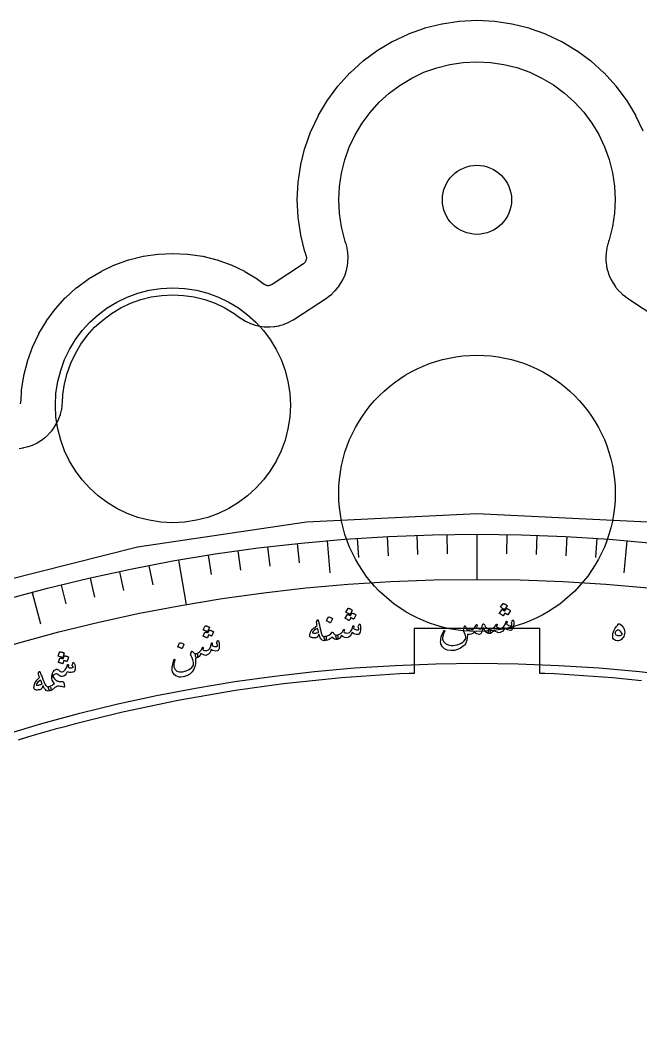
# Model space of a CAD drawing. Header units: millimetres. Extents: x -76 to 76, y -76 to 98.
# Drawn here: x -19.96 to 7.15, y 53.27 to 97.58 of the extents above; entities that cross this region are included whole.
import ezdxf

# ---------------------------------------------------------------- set-up
doc = ezdxf.new("R2010")
doc.units = ezdxf.units.MM
for name, color, linetype in [('CUT_INNER', 6, 'Continuous'), ('CUT_OUTER', 1, 'Continuous'), ('ENGRAVE', 7, 'Continuous'), ('ENGRAVE_FINE', 8, 'Continuous'), ('TEXT', 5, 'Continuous')]:
    doc.layers.add(name, color=color, linetype=linetype)

msp = doc.modelspace()

# ---------------------------------------------------------------- linework, layer by layer
at = {"layer": 'CUT_INNER'}
msp.add_lwpolyline([(7.193, 68.707), (6.7713, 68.7498), (6.3493, 68.7901), (5.9271, 68.8278), (5.5047, 68.8628), (5.082, 68.8953), (4.6592, 68.9252), (4.2362, 68.9525), (3.813, 68.9772), (3.3897, 68.9993), (2.9663, 69.0188), (2.7425, 69.0277), (2.7425, 70.9945), (-2.7425, 70.9945), (-2.7425, 69.0277), (-2.9663, 69.0188), (-3.3897, 68.9993), (-3.813, 68.9772), (-4.2362, 68.9525), (-4.6592, 68.9252), (-5.082, 68.8953), (-5.5047, 68.8628), (-5.9271, 68.8278), (-6.3493, 68.7901), (-6.7713, 68.7498), (-7.193, 68.707), (-7.6144, 68.6616), (-8.0356, 68.6136), (-8.4564, 68.563), (-8.877, 68.5098), (-9.2972, 68.454), (-9.717, 68.3957), (-10.1365, 68.3348), (-10.5556, 68.2713), (-10.9743, 68.2053), (-11.3926, 68.1366), (-11.8105, 68.0654), (-12.2279, 67.9917), (-12.6449, 67.9154), (-13.0613, 67.8365), (-13.4773, 67.7551), (-13.8928, 67.6711), (-14.3078, 67.5846), (-14.7222, 67.4955), (-15.1361, 67.4039), (-15.5494, 67.3098), (-15.9621, 67.2131), (-16.3742, 67.1139), (-16.7857, 67.0122), (-17.1965, 66.9079), (-17.6068, 66.8012), (-18.0163, 66.6919), (-18.4252, 66.5801), (-18.8334, 66.4658), (-19.2408, 66.3489), (-19.6476, 66.2296), (-20.0536, 66.1078)], dxfattribs=at)
for centre, radius in [((0, 89.7329), 1.51), ((-13.288, 80.7484), 5.134), ((0, 76.8979), 6.04)]:
    msp.add_circle(centre, radius, dxfattribs=at)
at = {"layer": 'CUT_OUTER'}
msp.add_lwpolyline([(-19.9643, 80.8122), (-19.9505, 80.8382), (-19.9392, 80.8654), (-19.9306, 80.8936), (-19.9249, 80.9224), (-19.922, 80.9517), (-19.9004, 81.3923), (-19.8989, 81.4069), (-19.8054, 82.0373), (-19.8025, 82.0517), (-19.6477, 82.6699), (-19.6434, 82.684), (-19.4287, 83.284), (-19.4231, 83.2976), (-19.1506, 83.8737), (-19.1437, 83.8867), (-18.8161, 84.4333), (-18.8079, 84.4455), (-18.4283, 84.9574), (-18.4189, 84.9688), (-17.991, 85.441), (-17.9806, 85.4514), (-17.5084, 85.8793), (-17.497, 85.8887), (-16.9851, 86.2683), (-16.9729, 86.2765), (-16.4263, 86.6041), (-16.4133, 86.611), (-15.8372, 86.8835), (-15.8236, 86.8891), (-15.2236, 87.1038), (-15.2095, 87.1081), (-14.5913, 87.2629), (-14.5769, 87.2658), (-13.9465, 87.3593), (-13.9319, 87.3608), (-13.2954, 87.392), (-13.2806, 87.392), (-12.6441, 87.3608), (-12.6295, 87.3593), (-11.9991, 87.2658), (-11.9847, 87.2629), (-11.3665, 87.1081), (-11.3524, 87.1038), (-10.7524, 86.8891), (-10.7388, 86.8835), (-10.1627, 86.611), (-10.1497, 86.6041), (-9.6031, 86.2765), (-9.5909, 86.2683), (-9.2954, 86.0492), (-9.27, 86.0322), (-9.243, 86.018), (-9.2146, 86.0066), (-9.1853, 85.9981), (-9.1552, 85.9926), (-9.1248, 85.9902), (-9.0943, 85.991), (-9.064, 85.9948), (-9.0342, 86.0017), (-9.0053, 86.0116), (-8.9775, 86.0243), (-8.9512, 86.0399), (-7.5761, 86.949), (-7.5531, 86.9658), (-7.5318, 86.9848), (-7.5124, 87.0056), (-7.495, 87.0282), (-7.4799, 87.0524), (-7.4672, 87.0779), (-7.4569, 87.1045), (-7.4492, 87.1319), (-7.4441, 87.1599), (-7.4417, 87.1883), (-7.442, 87.2168), (-7.4451, 87.2451), (-7.4507, 87.2731), (-7.4591, 87.3003), (-7.5114, 87.4466), (-7.5157, 87.4607), (-7.6993, 88.1939), (-7.7022, 88.2083), (-7.8131, 88.956), (-7.8146, 88.9706), (-7.8516, 89.7255), (-7.8516, 89.7402), (-7.8146, 90.4952), (-7.8131, 90.5098), (-7.7022, 91.2575), (-7.6993, 91.2719), (-7.5157, 92.0051), (-7.5114, 92.0191), (-7.2568, 92.7308), (-7.2512, 92.7444), (-6.928, 93.4276), (-6.9211, 93.4406), (-6.5325, 94.0889), (-6.5243, 94.1011), (-6.0741, 94.7082), (-6.0647, 94.7196), (-5.5571, 95.2796), (-5.5467, 95.29), (-4.9867, 95.7976), (-4.9753, 95.807), (-4.3683, 96.2572), (-4.356, 96.2654), (-3.7077, 96.654), (-3.6947, 96.6609), (-3.0115, 96.984), (-2.9979, 96.9897), (-2.2862, 97.2443), (-2.2722, 97.2486), (-1.539, 97.4322), (-1.5246, 97.4351), (-0.7769, 97.546), (-0.7623, 97.5474), (-0.0074, 97.5845), (0.0074, 97.5845), (0.7623, 97.5474), (0.7769, 97.546), (1.5246, 97.4351), (1.539, 97.4322), (2.2722, 97.2486), (2.2862, 97.2443), (2.9979, 96.9897), (3.0115, 96.984), (3.6947, 96.6609), (3.7077, 96.654), (4.356, 96.2654), (4.3683, 96.2572), (4.9753, 95.807), (4.9867, 95.7976), (5.5467, 95.29), (5.5571, 95.2796), (6.0647, 94.7196), (6.0741, 94.7082), (6.5243, 94.1011), (6.5325, 94.0889), (6.9211, 93.4406), (6.928, 93.4276), (7.2512, 92.7444)], dxfattribs=at)
at = {"layer": 'ENGRAVE'}
for points in [[(-20, 78.8664), (-19.8241, 78.8925), (-19.7953, 78.8983), (-19.6228, 78.9415), (-19.5946, 78.95), (-19.4272, 79.0099), (-19.4, 79.0212), (-19.2392, 79.0972), (-19.2132, 79.1111), (-19.0607, 79.2025), (-19.0362, 79.2189), (-18.8934, 79.3248), (-18.8707, 79.3435), (-18.7389, 79.4629), (-18.7181, 79.4837), (-18.5987, 79.6155), (-18.58, 79.6382), (-18.4741, 79.7811), (-18.4577, 79.8055), (-18.3663, 79.9581), (-18.3524, 79.984), (-18.2764, 80.1448), (-18.2651, 80.172), (-18.2052, 80.3394), (-18.1967, 80.3676), (-18.1535, 80.5401), (-18.1477, 80.5689), (-18.1216, 80.7448), (-18.1187, 80.7741), (-18.1122, 80.8628), (-18.0949, 81.2154), (-18.0257, 81.6853), (-17.9111, 82.1452), (-17.7519, 82.5916), (-17.5497, 83.0203), (-17.3065, 83.427), (-17.0246, 83.808), (-16.7067, 84.1596), (-16.3559, 84.4782), (-15.9755, 84.761), (-15.5693, 85.0051), (-15.1411, 85.2082), (-14.695, 85.3683), (-14.2354, 85.484), (-13.7667, 85.5541), (-13.2933, 85.5778), (-12.82, 85.5551), (-12.3511, 85.4861), (-11.8912, 85.3714), (-11.4448, 85.2123), (-11.0161, 85.0101), (-10.6087, 84.7665), (-10.3721, 84.5917), (-10.2993, 84.5407), (-10.2739, 84.5238), (-10.1153, 84.4295), (-10.0883, 84.4152), (-9.9209, 84.3376), (-9.8926, 84.3262), (-9.7182, 84.2659), (-9.6889, 84.2575), (-9.5093, 84.2153), (-9.4792, 84.2098), (-9.2963, 84.1861), (-9.2658, 84.1837), (-9.0814, 84.1787), (-9.0509, 84.1795), (-8.8669, 84.1933), (-8.8366, 84.1971), (-8.655, 84.2295), (-8.6253, 84.2364), (-8.4479, 84.2872), (-8.419, 84.297), (-8.2477, 84.3655), (-8.2199, 84.3783), (-8.0565, 84.4639), (-8.0302, 84.4794), (-7.9519, 84.5283), (-6.5768, 85.4375), (-6.5061, 85.4866), (-6.4831, 85.5034), (-6.3492, 85.6116), (-6.3279, 85.6305), (-6.2049, 85.7508), (-6.1855, 85.7717), (-6.0744, 85.9031), (-6.057, 85.9258), (-5.9589, 86.0672), (-5.9438, 86.0913), (-5.8595, 86.2414), (-5.8468, 86.2669), (-5.7772, 86.4243), (-5.7669, 86.4508), (-5.7125, 86.6141), (-5.7048, 86.6416), (-5.6661, 86.8093), (-5.6611, 86.8373), (-5.6385, 87.0079), (-5.6361, 87.0363), (-5.6298, 87.2083), (-5.6301, 87.2368), (-5.6402, 87.4086), (-5.6432, 87.437), (-5.6696, 87.6071), (-5.6753, 87.635), (-5.7176, 87.8018), (-5.7259, 87.8291), (-5.753, 87.9108), (-5.7756, 87.9741), (-5.9203, 88.5495), (-6.0078, 89.1355), (-6.0375, 89.7272), (-6.0089, 90.319), (-5.9225, 90.9052), (-5.7791, 91.4801), (-5.58, 92.0381), (-5.3272, 92.5739), (-5.0231, 93.0824), (-4.6706, 93.5586), (-4.2731, 93.998), (-3.8345, 94.3963), (-3.3589, 94.7497), (-2.851, 95.0548), (-2.3157, 95.3086), (-1.758, 95.5087), (-1.1834, 95.6532), (-0.5974, 95.7407), (-0.0057, 95.7703), (0.5861, 95.7418), (1.1723, 95.6554), (1.7472, 95.512), (2.3052, 95.3129), (2.841, 95.0601), (3.3495, 94.756), (3.8257, 94.4035), (4.2651, 94.006), (4.6634, 93.5674), (5.0168, 93.0918), (5.3219, 92.5839), (5.5757, 92.0486), (5.7758, 91.4909), (5.9203, 90.9163), (6.0078, 90.3303), (6.0375, 89.7385), (6.0089, 89.1467), (5.9225, 88.5606), (5.7784, 87.9828), (5.7504, 87.9035), (5.7259, 87.8291), (5.7176, 87.8018), (5.6753, 87.635), (5.6696, 87.6071), (5.6432, 87.437), (5.6402, 87.4086), (5.6301, 87.2368), (5.6298, 87.2083), (5.6361, 87.0363), (5.6385, 87.0079), (5.6611, 86.8373), (5.6661, 86.8093), (5.7048, 86.6416), (5.7125, 86.6141), (5.7669, 86.4508), (5.7772, 86.4243), (5.8468, 86.2669), (5.8595, 86.2414), (5.9438, 86.0913), (5.9589, 86.0672), (6.057, 85.9258), (6.0744, 85.9031), (6.1855, 85.7717), (6.2049, 85.7508), (6.3279, 85.6305), (6.3492, 85.6116), (6.4831, 85.5034), (6.5061, 85.4866), (6.5768, 85.4375), (7.9519, 84.5283)], [(7.4493, 75.634), (0, 76), (-7.4493, 75.634), (-14.8269, 74.5397), (-22.0616, 72.7275)], [(0, 75.1149), (0, 73.1384)], [(-6.5467, 74.8291), (-6.4236, 73.4226)], [(6.5467, 74.8291), (6.4236, 73.4226)], [(-13.0436, 73.9738), (-12.7003, 72.0272)], [(-19.4412, 72.5555), (-19.0758, 71.1917)]]:
    msp.add_lwpolyline(points, dxfattribs=at)
for radius in [75.1149, 73.1384, 69.4676]:
    msp.add_circle((0, 0), radius, dxfattribs=at)
at = {"layer": 'ENGRAVE_FINE'}
for points in [[(-5.2398, 74.932), (-5.1807, 74.0869)], [(-3.9312, 75.012), (-3.8869, 74.1661)], [(-2.6215, 75.0692), (-2.5919, 74.2226)], [(-1.3109, 75.1035), (-1.2962, 74.2565)], [(1.3109, 75.1035), (1.2962, 74.2565)], [(2.6215, 75.0692), (2.5919, 74.2226)], [(3.9312, 75.012), (3.8869, 74.1661)], [(5.2398, 74.932), (5.1807, 74.0869)], [(-9.1542, 74.5551), (-9.051, 73.7143)], [(-7.8517, 74.7035), (-7.7631, 73.861)], [(-11.7506, 74.1902), (-11.618, 73.3535)], [(-10.454, 74.3839), (-10.3361, 73.5451)], [(-14.3326, 73.7349), (-14.171, 72.9033)], [(-16.8972, 73.1898), (-16.7066, 72.3644)], [(-15.6173, 73.4735), (-15.4412, 72.6449)], [(-18.172, 72.8837), (-17.967, 72.0618)]]:
    msp.add_lwpolyline(points, dxfattribs=at)
at = {"layer": 'TEXT'}
for points in [[(-5.6315, 71.8663), (-5.6291, 71.8692), (-5.6255, 71.871), (-5.6207, 71.8719), (-5.6148, 71.8719), (-5.5932, 71.8657), (-5.5722, 71.8588), (-5.5518, 71.851), (-5.5321, 71.8423), (-5.5128, 71.8326), (-5.4938, 71.8219), (-5.4751, 71.8101), (-5.4568, 71.7972), (-5.4522, 71.7924), (-5.4497, 71.7877), (-5.4493, 71.7831), (-5.4511, 71.7786), (-5.541, 71.6108), (-5.5445, 71.6076), (-5.5492, 71.6069), (-5.5552, 71.6089), (-5.5625, 71.6133), (-5.5688, 71.6171), (-5.5788, 71.6226), (-5.5923, 71.6301), (-5.6095, 71.6393), (-5.6305, 71.6504), (-5.6557, 71.6632), (-5.6851, 71.6778), (-5.7187, 71.6942), (-5.7232, 71.697), (-5.7255, 71.7), (-5.7258, 71.7032), (-5.7239, 71.7065)], [(1.2848, 71.8555), (1.2875, 71.8581), (1.2912, 71.8597), (1.296, 71.8601), (1.3019, 71.8595), (1.3227, 71.8513), (1.3429, 71.8423), (1.3624, 71.8326), (1.3812, 71.8221), (1.3994, 71.8106), (1.4172, 71.7981), (1.4346, 71.7846), (1.4515, 71.77), (1.4548, 71.7656), (1.4561, 71.7609), (1.4556, 71.7561), (1.4533, 71.751), (1.3481, 71.5925), (1.3452, 71.5904), (1.3411, 71.5905), (1.3357, 71.5927), (1.329, 71.5971), (1.3246, 71.6001), (1.3177, 71.6047), (1.3083, 71.6109), (1.2965, 71.6188), (1.2821, 71.6282), (1.2652, 71.6389), (1.2458, 71.651), (1.2239, 71.6644), (1.1476, 71.5474), (1.1438, 71.5446), (1.139, 71.5444), (1.1332, 71.5469), (1.1264, 71.552), (1.1205, 71.5563), (1.1112, 71.5628), (1.0984, 71.5714), (1.0823, 71.5822), (1.0624, 71.5952), (1.0386, 71.6103), (1.0108, 71.6276), (0.9791, 71.6471), (0.9758, 71.6503), (0.9744, 71.6535), (0.9748, 71.6566), (0.9771, 71.6598), (1.0836, 71.8103), (1.0863, 71.8129), (1.0901, 71.8144), (1.0949, 71.8149), (1.1007, 71.8143), (1.1155, 71.8085), (1.1301, 71.8024), (1.1446, 71.7959), (1.1589, 71.7891), (1.173, 71.7816), (1.1866, 71.7736), (1.1999, 71.7648), (1.2127, 71.7554)], [(1.1411, 72.0776), (1.1438, 72.0802), (1.1476, 72.0817), (1.1524, 72.0822), (1.1583, 72.0816), (1.1792, 72.0734), (1.1995, 72.0645), (1.219, 72.0548), (1.2379, 72.0443), (1.2562, 72.0329), (1.2741, 72.0205), (1.2915, 72.007), (1.3086, 71.9924), (1.3128, 71.9872), (1.3148, 71.9822), (1.3147, 71.9776), (1.3125, 71.9733), (1.2073, 71.8147), (1.2035, 71.8118), (1.1987, 71.8116), (1.1929, 71.8141), (1.1861, 71.8192), (1.1801, 71.8236), (1.1708, 71.83), (1.158, 71.8387), (1.1418, 71.8495), (1.1218, 71.8625), (1.0979, 71.8777), (1.0701, 71.895), (1.0382, 71.9144), (1.034, 71.9177), (1.0319, 71.9209), (1.0319, 71.924), (1.0341, 71.9272)], [(-6.9679, 71.3566), (-6.9567, 71.3709), (-6.9471, 71.3735), (-6.939, 71.3642), (-6.9324, 71.3431), (-6.9297, 71.3302), (-6.9257, 71.3124), (-6.9204, 71.2898), (-6.9138, 71.2621), (-6.9061, 71.2293), (-6.8974, 71.1911), (-6.8875, 71.1474), (-6.8766, 71.0982), (-6.8659, 71.0498), (-6.8563, 71.0065), (-6.8479, 70.9683), (-6.8407, 70.9351), (-6.8346, 70.9071), (-6.8297, 70.8845), (-6.826, 70.8671), (-6.8234, 70.8551), (-6.8053, 70.7795), (-6.7841, 70.7215), (-6.7598, 70.681), (-6.7325, 70.658), (-6.714, 70.6499), (-6.6922, 70.6454), (-6.667, 70.6448), (-6.6385, 70.6479), (-6.6213, 70.6467), (-6.6076, 70.6396), (-6.5972, 70.6267), (-6.5903, 70.6078), (-6.5863, 70.5847), (-6.5849, 70.5611), (-6.5861, 70.537), (-6.5899, 70.5124), (-6.5957, 70.4912), (-6.6027, 70.4752), (-6.6111, 70.4643), (-6.6207, 70.4586), (-6.6755, 70.454), (-6.7236, 70.4595), (-6.7651, 70.4752), (-6.7999, 70.501), (-6.8309, 70.5408), (-6.8586, 70.5945), (-6.8829, 70.662), (-6.9038, 70.7434), (-6.9285, 70.6901), (-6.9548, 70.6477), (-6.9826, 70.6159), (-7.012, 70.5948), (-7.0366, 70.5858), (-7.066, 70.5804), (-7.1003, 70.5784), (-7.1395, 70.5799), (-7.1811, 70.5849), (-7.2164, 70.5922), (-7.2453, 70.6017), (-7.2678, 70.6135), (-7.2866, 70.6289), (-7.2997, 70.6457), (-7.3072, 70.6639), (-7.3089, 70.6835), (-7.3066, 70.7085), (-7.3011, 70.7363), (-7.2925, 70.7672), (-7.2808, 70.8011), (-7.2673, 70.8352), (-7.2552, 70.8626), (-7.2446, 70.8832), (-7.2353, 70.897), (-7.1822, 70.9549), (-7.1234, 71.0102), (-7.059, 71.0628), (-6.9888, 71.1127), (-6.9956, 71.1527), (-7.001, 71.1873), (-7.005, 71.2165), (-7.0078, 71.2402), (-7.0085, 71.2603), (-7.0067, 71.2785), (-7.0023, 71.2949), (-6.9953, 71.3094)], [(-6.4913, 71.4948), (-6.4889, 71.4977), (-6.4853, 71.4996), (-6.4806, 71.5006), (-6.4747, 71.5006), (-6.4319, 71.4877), (-6.3913, 71.471), (-6.3527, 71.4503), (-6.3162, 71.4257), (-6.3125, 71.4218), (-6.3107, 71.4177), (-6.3107, 71.4135), (-6.3126, 71.4091), (-6.3978, 71.2404), (-6.4012, 71.2362), (-6.4059, 71.2349), (-6.4119, 71.2363), (-6.4192, 71.2406), (-6.4255, 71.2442), (-6.4354, 71.2497), (-6.449, 71.257), (-6.4662, 71.266), (-6.4873, 71.2768), (-6.5126, 71.2893), (-6.542, 71.3036), (-6.5757, 71.3196), (-6.5802, 71.3224), (-6.5826, 71.3253), (-6.5829, 71.3285), (-6.5811, 71.3318)], [(-5.4677, 71.6587), (-5.4652, 71.6616), (-5.4616, 71.6634), (-5.4569, 71.6643), (-5.451, 71.6642), (-5.4295, 71.6581), (-5.4086, 71.651), (-5.3882, 71.6432), (-5.3686, 71.6345), (-5.3493, 71.6248), (-5.3304, 71.614), (-5.3119, 71.6022), (-5.2936, 71.5892), (-5.29, 71.5851), (-5.2882, 71.5806), (-5.2882, 71.5757), (-5.2901, 71.5704), (-5.38, 71.4028), (-5.3826, 71.4005), (-5.3867, 71.4002), (-5.3923, 71.4019), (-5.3993, 71.4056), (-5.404, 71.4081), (-5.4113, 71.4121), (-5.4212, 71.4174), (-5.4338, 71.4241), (-5.449, 71.4321), (-5.4668, 71.4412), (-5.4872, 71.4514), (-5.5103, 71.4628), (-5.5753, 71.3391), (-5.5788, 71.3359), (-5.5835, 71.3353), (-5.5895, 71.3372), (-5.5968, 71.3417), (-5.6031, 71.3454), (-5.613, 71.351), (-5.6265, 71.3584), (-5.6436, 71.3676), (-5.6646, 71.3787), (-5.6897, 71.3915), (-5.719, 71.4061), (-5.7524, 71.4225), (-5.756, 71.4254), (-5.7577, 71.4284), (-5.7576, 71.4316), (-5.7556, 71.4349), (-5.6637, 71.5948), (-5.6612, 71.5976), (-5.6577, 71.5995), (-5.6529, 71.6004), (-5.647, 71.6003), (-5.6318, 71.5961), (-5.6167, 71.5914), (-5.6016, 71.5862), (-5.5867, 71.5807), (-5.572, 71.5747), (-5.5577, 71.5679), (-5.5437, 71.5604), (-5.53, 71.5523)], [(1.5681, 71.3536), (1.5728, 71.3567), (1.5782, 71.3555), (1.5843, 71.3501), (1.5911, 71.3404), (1.5983, 71.3241), (1.6034, 71.3011), (1.6066, 71.2711), (1.6078, 71.2344), (1.6075, 71.1927), (1.6043, 71.1521), (1.5983, 71.1127), (1.5894, 71.0743), (1.5643, 70.9999), (1.537, 70.9466), (1.5076, 70.9145), (1.4761, 70.9036), (1.4022, 70.9094), (1.334, 70.9302), (1.2716, 70.9657), (1.2149, 71.0162), (1.1741, 70.9389), (1.1263, 70.8788), (1.0715, 70.836), (1.0097, 70.8104), (0.9451, 70.8055), (0.88, 70.8227), (0.8144, 70.862), (0.7482, 70.9234), (0.6933, 70.8547), (0.6398, 70.8057), (0.5875, 70.7765), (0.5365, 70.767), (0.5263, 70.7729), (0.5167, 70.7904), (0.5078, 70.8195), (0.4994, 70.8602), (0.4965, 70.9003), (0.502, 70.9298), (0.5158, 70.9487), (0.538, 70.957), (0.6353, 70.9783), (0.7207, 71.0203), (0.7944, 71.0833), (0.8563, 71.1672), (0.8597, 71.1718), (0.8633, 71.175), (0.8672, 71.1769), (0.8713, 71.1776), (0.8763, 71.177), (0.8807, 71.1753), (0.8847, 71.1726), (0.888, 71.1689), (0.8899, 71.1575), (0.885, 71.1383), (0.8735, 71.1113), (0.8553, 71.0764), (0.8783, 71.049), (0.9142, 71.0287), (0.9632, 71.0152), (1.0251, 71.0087), (1.1027, 71.0237), (1.1711, 71.0756), (1.2305, 71.1642), (1.281, 71.2896), (1.2835, 71.296), (1.2865, 71.3006), (1.29, 71.3033), (1.2939, 71.3042), (1.2999, 71.3035), (1.305, 71.3019), (1.3093, 71.2991), (1.3128, 71.2954), (1.3154, 71.2901), (1.3169, 71.2847), (1.3173, 71.2795), (1.3167, 71.2742), (1.2939, 71.1859), (1.3182, 71.1636), (1.3475, 71.1437), (1.3819, 71.1264), (1.4213, 71.1117), (1.4598, 71.1018), (1.4891, 71.0992), (1.5094, 71.1039), (1.5206, 71.116), (1.5246, 71.1346), (1.5232, 71.1613), (1.5164, 71.196), (1.5042, 71.2388), (1.5067, 71.2508), (1.5182, 71.2739), (1.5386, 71.3082), (1.5681, 71.3536)], [(-11.7008, 70.9081), (-11.6986, 70.9112), (-11.6951, 70.9133), (-11.6905, 70.9146), (-11.6846, 70.9151), (-11.6626, 70.9108), (-11.6412, 70.9056), (-11.6203, 70.8996), (-11.5999, 70.8926), (-11.5799, 70.8846), (-11.5601, 70.8756), (-11.5406, 70.8654), (-11.5213, 70.8541), (-11.5173, 70.8503), (-11.5151, 70.846), (-11.5147, 70.8411), (-11.5161, 70.8357), (-11.591, 70.6608), (-11.5934, 70.6583), (-11.5975, 70.6576), (-11.6032, 70.6588), (-11.6106, 70.6619), (-11.6155, 70.664), (-11.6231, 70.6673), (-11.6334, 70.6718), (-11.6465, 70.6774), (-11.6624, 70.684), (-11.6809, 70.6915), (-11.7022, 70.6999), (-11.7261, 70.7092), (-11.7801, 70.5803), (-11.7833, 70.5768), (-11.7879, 70.5758), (-11.7941, 70.5772), (-11.8017, 70.581), (-11.8083, 70.5842), (-11.8187, 70.5889), (-11.8327, 70.5951), (-11.8506, 70.6028), (-11.8725, 70.6119), (-11.8986, 70.6225), (-11.9291, 70.6345), (-11.9638, 70.6479), (-11.9676, 70.6505), (-11.9696, 70.6534), (-11.9697, 70.6566), (-11.968, 70.6601), (-11.8904, 70.8273), (-11.8883, 70.8304), (-11.8848, 70.8325), (-11.8802, 70.8339), (-11.8743, 70.8343), (-11.8588, 70.8314), (-11.8433, 70.828), (-11.8279, 70.8242), (-11.8125, 70.82), (-11.7974, 70.8153), (-11.7825, 70.8098), (-11.7679, 70.8036), (-11.7536, 70.7967)], [(-11.8821, 71.1006), (-11.8799, 71.1037), (-11.8765, 71.1058), (-11.8718, 71.1072), (-11.8659, 71.1076), (-11.8439, 71.1034), (-11.8224, 71.0983), (-11.8014, 71.0923), (-11.7809, 71.0854), (-11.7609, 71.0774), (-11.741, 71.0684), (-11.7214, 71.0583), (-11.702, 71.047), (-11.697, 71.0426), (-11.6941, 71.0382), (-11.6933, 71.0336), (-11.6947, 71.029), (-11.7696, 70.8539), (-11.7728, 70.8505), (-11.7775, 70.8494), (-11.7836, 70.8508), (-11.7913, 70.8546), (-11.7979, 70.8578), (-11.8083, 70.8625), (-11.8224, 70.8687), (-11.8403, 70.8764), (-11.8623, 70.8856), (-11.8885, 70.8962), (-11.919, 70.9082), (-11.9539, 70.9216), (-11.9586, 70.924), (-11.9612, 70.9268), (-11.9618, 70.9299), (-11.9602, 70.9334)], [(-6.9615, 70.9859), (-7.0352, 70.9523), (-7.0968, 70.9137), (-7.146, 70.8701), (-7.1831, 70.8217), (-7.1852, 70.8153), (-7.1845, 70.8098), (-7.181, 70.8052), (-7.1746, 70.8013), (-7.1518, 70.7941), (-7.1273, 70.7894), (-7.1012, 70.787), (-7.0735, 70.7871), (-7.0442, 70.7895), (-7.0132, 70.7944), (-6.9807, 70.8016), (-6.9465, 70.8113), (-6.9413, 70.8135), (-6.9359, 70.8171), (-6.9304, 70.822), (-6.9248, 70.8283), (-6.9277, 70.8454), (-6.9311, 70.8632), (-6.935, 70.8818), (-6.9394, 70.9011), (-6.9442, 70.9212), (-6.9495, 70.942), (-6.9552, 70.9636), (-6.9615, 70.9859)], [(-5.1385, 71.1856), (-5.1341, 71.1891), (-5.1286, 71.1884), (-5.122, 71.1836), (-5.1143, 71.1746), (-5.1057, 71.1591), (-5.0983, 71.1366), (-5.0924, 71.1071), (-5.0878, 71.0707), (-5.0841, 71.0291), (-5.0835, 70.9884), (-5.0858, 70.9486), (-5.0911, 70.9096), (-5.1091, 70.8331), (-5.1312, 70.7775), (-5.1574, 70.7428), (-5.1878, 70.7289), (-5.262, 70.7278), (-5.3318, 70.7421), (-5.3972, 70.7716), (-5.4584, 70.8166), (-5.4917, 70.7358), (-5.5337, 70.6715), (-5.5842, 70.6237), (-5.6434, 70.5924), (-5.7072, 70.5814), (-5.7736, 70.5924), (-5.8426, 70.6254), (-5.9144, 70.6804), (-5.9625, 70.6068), (-6.0112, 70.553), (-6.0605, 70.519), (-6.1104, 70.5047), (-6.1211, 70.5096), (-6.1323, 70.5261), (-6.144, 70.5543), (-6.1561, 70.594), (-6.1628, 70.6337), (-6.1601, 70.6636), (-6.1481, 70.6837), (-6.1268, 70.6941), (-6.0319, 70.7243), (-5.9508, 70.7743), (-5.8833, 70.8439), (-5.8296, 70.9332), (-5.8267, 70.9381), (-5.8234, 70.9416), (-5.8197, 70.9439), (-5.8157, 70.9449), (-5.8106, 70.9448), (-5.806, 70.9436), (-5.8019, 70.9413), (-5.7982, 70.9379), (-5.7953, 70.9267), (-5.7983, 70.9071), (-5.8073, 70.8791), (-5.8221, 70.8427), (-5.7967, 70.8176), (-5.7589, 70.8007), (-5.7089, 70.7919), (-5.6466, 70.7912), (-5.5708, 70.8135), (-5.5076, 70.8715), (-5.4567, 70.9654), (-5.4183, 71.095), (-5.4164, 71.1016), (-5.4139, 71.1064), (-5.4106, 71.1094), (-5.4068, 71.1107), (-5.4008, 71.1106), (-5.3955, 71.1094), (-5.391, 71.1071), (-5.3871, 71.1037), (-5.3841, 71.0986), (-5.3821, 71.0935), (-5.3812, 71.0883), (-5.3813, 71.0829), (-5.3957, 70.9929), (-5.3694, 70.9729), (-5.3383, 70.956), (-5.3025, 70.942), (-5.2619, 70.931), (-5.2227, 70.9247), (-5.1932, 70.9249), (-5.1734, 70.9315), (-5.1634, 70.9446), (-5.1612, 70.9635), (-5.1651, 70.99), (-5.1751, 71.0239), (-5.1913, 71.0653), (-5.1899, 71.0775), (-5.1807, 71.1016), (-5.1635, 71.1376), (-5.1385, 71.1856)], [(0.2481, 71.155), (0.2522, 71.1657), (0.2582, 71.1745), (0.266, 71.1815), (0.2757, 71.1866), (0.2882, 71.1885), (0.3005, 71.1838), (0.3124, 71.1726), (0.3241, 71.1547), (0.3759, 71.0677), (0.4288, 71.0058), (0.4828, 70.9689), (0.538, 70.957), (0.5645, 70.9502), (0.5809, 70.9282), (0.5872, 70.8909), (0.5833, 70.8384), (0.5762, 70.8071), (0.5661, 70.7847), (0.5528, 70.7713), (0.5365, 70.767), (0.4625, 70.7824), (0.3956, 70.8276), (0.336, 70.9024), (0.2834, 71.0071), (0.2791, 71.0164), (0.2745, 71.0192), (0.2696, 71.0154), (0.2644, 71.005), (0.2395, 70.9272), (0.2182, 70.8648), (0.2003, 70.8176), (0.1859, 70.7857), (0.1715, 70.7626), (0.1538, 70.7462), (0.1326, 70.7363), (0.1081, 70.733), (0.0483, 70.7383), (-0.0094, 70.7558), (-0.0651, 70.7857), (-0.1187, 70.828), (-0.179, 70.7749), (-0.2487, 70.7401), (-0.3279, 70.7237), (-0.4166, 70.7256), (-0.4191, 70.6701), (-0.4233, 70.6178), (-0.429, 70.5687), (-0.4363, 70.5227), (-0.4452, 70.4798), (-0.4557, 70.4397), (-0.4677, 70.4026), (-0.4813, 70.3683), (-0.5034, 70.3226), (-0.5308, 70.2808), (-0.5633, 70.243), (-0.601, 70.209), (-0.7255, 70.126), (-0.8545, 70.067), (-0.9884, 70.032), (-1.1273, 70.0209), (-1.2869, 70.0407), (-1.4145, 70.0954), (-1.5104, 70.1852), (-1.5744, 70.3101), (-1.5845, 70.3543), (-1.588, 70.4075), (-1.585, 70.4694), (-1.5753, 70.5403), (-1.5577, 70.6184), (-1.5307, 70.7023), (-1.4943, 70.7919), (-1.4484, 70.8873), (-1.4442, 70.8938), (-1.4397, 70.8985), (-1.4349, 70.9014), (-1.4298, 70.9024), (-1.4229, 70.9019), (-1.4171, 70.9), (-1.4123, 70.8968), (-1.4085, 70.8923), (-1.4061, 70.8869), (-1.4051, 70.8813), (-1.4058, 70.8753), (-1.4081, 70.8691), (-1.4613, 70.7546), (-1.4956, 70.6587), (-1.5112, 70.5814), (-1.5079, 70.5227), (-1.4599, 70.4142), (-1.3776, 70.3322), (-1.261, 70.2765), (-1.11, 70.2471), (-1.0356, 70.2454), (-0.9564, 70.2547), (-0.8723, 70.275), (-0.7834, 70.3064), (-0.6944, 70.348), (-0.6183, 70.3968), (-0.5553, 70.4527), (-0.5053, 70.5159), (-0.4935, 70.5997), (-0.5029, 70.6859), (-0.5336, 70.7747), (-0.5856, 70.8658), (-0.5909, 70.8762), (-0.5937, 70.8864), (-0.5942, 70.8963), (-0.5923, 70.9059), (-0.5452, 71.0816), (-0.5385, 71.0974), (-0.5306, 71.1049), (-0.5217, 71.1039), (-0.5116, 71.0945), (-0.498, 71.069), (-0.4848, 71.0408), (-0.4723, 71.01), (-0.4602, 70.9766), (-0.4382, 70.9481), (-0.3936, 70.9321), (-0.3265, 70.9286), (-0.2368, 70.9375), (-0.1883, 70.9516), (-0.1458, 70.9763), (-0.1094, 71.0119), (-0.0791, 71.0583), (-0.075, 71.0648), (-0.0712, 71.0717), (-0.0676, 71.0791), (-0.0643, 71.0868), (-0.0612, 71.0948), (-0.058, 71.1029), (-0.0549, 71.1111), (-0.0517, 71.1195), (-0.0452, 71.1354), (-0.0385, 71.147), (-0.0315, 71.1544), (-0.0243, 71.1575), (-0.0179, 71.1577), (-0.0116, 71.156), (-0.0053, 71.1524), (0.0011, 71.147), (0.0063, 71.1413), (0.0095, 71.1348), (0.0106, 71.1276), (0.0095, 71.1195), (-0.0116, 71.0583), (-0.0142, 71.0397), (-0.0116, 71.024), (-0.0037, 71.0112), (0.0095, 71.0013), (0.0509, 70.9824), (0.0932, 70.9722), (0.1362, 70.9707), (0.1801, 70.9778), (0.1946, 70.9913), (0.2108, 71.0253), (0.2286, 71.0798), (0.2481, 71.155)], [(6.1719, 71.1903), (6.1908, 71.1971), (6.2114, 71.197), (6.2338, 71.1901), (6.258, 71.1765), (6.317, 71.1291), (6.3656, 71.0768), (6.4039, 71.0196), (6.4319, 70.9574), (6.4493, 70.8937), (6.4558, 70.8296), (6.4514, 70.7652), (6.4361, 70.7005), (6.4137, 70.6422), (6.3855, 70.5911), (6.3513, 70.5472), (6.3112, 70.5104), (6.2671, 70.4818), (6.2211, 70.4627), (6.1729, 70.453), (6.1227, 70.4528), (6.0581, 70.4631), (6.0066, 70.4861), (5.9683, 70.5217), (5.9431, 70.5699), (5.9303, 70.627), (5.9295, 70.6913), (5.9407, 70.7628), (5.9638, 70.8415), (5.9975, 70.9224), (6.0402, 70.9982), (6.0917, 71.069), (6.1522, 71.1348), (6.1544, 71.138), (6.1562, 71.1435), (6.1577, 71.1514), (6.1588, 71.1618), (6.1605, 71.1731), (6.1632, 71.1816), (6.167, 71.1873), (6.1719, 71.1903)], [(6.3321, 70.7205), (6.3419, 70.7307), (6.3443, 70.7448), (6.3395, 70.7628), (6.3273, 70.7845), (6.2833, 70.842), (6.2391, 70.8835), (6.1949, 70.9091), (6.1505, 70.9188), (6.1289, 70.9168), (6.1082, 70.9071), (6.0884, 70.8896), (6.0695, 70.8643), (6.0538, 70.8366), (6.0434, 70.812), (6.0382, 70.7903), (6.0383, 70.7716), (6.0501, 70.7363), (6.0732, 70.7098), (6.1076, 70.6921), (6.1533, 70.6833), (6.2046, 70.6821), (6.2515, 70.6879), (6.294, 70.7007), (6.3321, 70.7205)], [(-11.3315, 70.4655), (-11.3274, 70.4694), (-11.3219, 70.4692), (-11.3149, 70.465), (-11.3065, 70.4567), (-11.2965, 70.442), (-11.2873, 70.4202), (-11.2788, 70.3914), (-11.271, 70.3555), (-11.2637, 70.3144), (-11.2595, 70.2739), (-11.2583, 70.234), (-11.2602, 70.1947), (-11.2715, 70.1169), (-11.2886, 70.0596), (-11.3117, 70.0228), (-11.3408, 70.0063), (-11.4146, 69.9987), (-11.4854, 70.0068), (-11.5531, 70.0306), (-11.618, 70.07), (-11.6442, 69.9866), (-11.6804, 69.9189), (-11.7265, 69.8668), (-11.7828, 69.8305), (-11.8454, 69.814), (-11.9125, 69.8192), (-11.9841, 69.846), (-12.0604, 69.8945), (-12.1019, 69.817), (-12.1457, 69.7592), (-12.1919, 69.721), (-12.2403, 69.7024), (-12.2514, 69.7064), (-12.264, 69.7219), (-12.2781, 69.7489), (-12.2937, 69.7874), (-12.3037, 69.8263), (-12.3037, 69.8564), (-12.2935, 69.8775), (-12.2732, 69.8896), (-12.1813, 69.9281), (-12.1048, 69.9849), (-12.0437, 70.0601), (-11.9979, 70.1538), (-11.9955, 70.1589), (-11.9925, 70.1627), (-11.9891, 70.1653), (-11.9851, 70.1667), (-11.9801, 70.167), (-11.9754, 70.1662), (-11.9711, 70.1642), (-11.9671, 70.1612), (-11.9632, 70.1503), (-11.9645, 70.1305), (-11.971, 70.1019), (-11.9826, 70.0643), (-11.9551, 70.0415), (-11.916, 70.028), (-11.8654, 70.0236), (-11.8033, 70.0283), (-11.7298, 70.0571), (-11.6718, 70.1205), (-11.6293, 70.2183), (-11.6024, 70.3508), (-11.6011, 70.3576), (-11.5989, 70.3626), (-11.596, 70.3659), (-11.5922, 70.3675), (-11.5863, 70.3679), (-11.5809, 70.3672), (-11.5762, 70.3653), (-11.5721, 70.3622), (-11.5686, 70.3574), (-11.5662, 70.3525), (-11.5648, 70.3474), (-11.5645, 70.3421), (-11.5709, 70.2511), (-11.543, 70.2335), (-11.5106, 70.2193), (-11.4737, 70.2085), (-11.4322, 70.2011), (-11.3926, 70.1983), (-11.3633, 70.2011), (-11.3442, 70.2094), (-11.3353, 70.2232), (-11.3348, 70.2423), (-11.341, 70.2683), (-11.3539, 70.3012), (-11.3736, 70.3411), (-11.3733, 70.3533), (-11.3662, 70.3781), (-11.3523, 70.4155), (-11.3315, 70.4655)], [(-6.1268, 70.6941), (-6.1097, 70.6901), (-6.097, 70.6855), (-6.0888, 70.6803), (-6.085, 70.6744), (-6.0826, 70.665), (-6.081, 70.6535), (-6.0804, 70.6398), (-6.0806, 70.6239), (-6.0842, 70.5726), (-6.0904, 70.5356), (-6.0991, 70.513), (-6.1104, 70.5047), (-6.1676, 70.5078), (-6.2262, 70.5269), (-6.2863, 70.562), (-6.3478, 70.6131), (-6.3971, 70.5568), (-6.459, 70.5123), (-6.5335, 70.4796), (-6.6207, 70.4586), (-6.6304, 70.4597), (-6.6387, 70.4649), (-6.6455, 70.4742), (-6.6509, 70.4876), (-6.6759, 70.5743), (-6.6787, 70.584), (-6.6789, 70.5947), (-6.6766, 70.6065), (-6.6717, 70.6193), (-6.6657, 70.6294), (-6.6581, 70.6375), (-6.6491, 70.6437), (-6.6385, 70.6479), (-6.5341, 70.6735), (-6.4496, 70.7099), (-6.3851, 70.7571), (-6.3406, 70.8151), (-6.3355, 70.823), (-6.3291, 70.8289), (-6.3215, 70.8327), (-6.3127, 70.8346), (-6.3043, 70.8341), (-6.2981, 70.8311), (-6.294, 70.8255), (-6.2921, 70.8173), (-6.2911, 70.8095), (-6.2897, 70.8027), (-6.2879, 70.797), (-6.2856, 70.7925), (-6.2466, 70.7531), (-6.2071, 70.7236), (-6.1672, 70.7039), (-6.1268, 70.6941)], [(-13.0006, 70.3614), (-12.9984, 70.3645), (-12.9951, 70.3668), (-12.9905, 70.3681), (-12.9846, 70.3687), (-12.941, 70.3598), (-12.8991, 70.3468), (-12.8589, 70.3298), (-12.8204, 70.3086), (-12.8164, 70.3051), (-12.8142, 70.3012), (-12.8139, 70.297), (-12.8153, 70.2924), (-12.8843, 70.1166), (-12.8873, 70.1122), (-12.8918, 70.1104), (-12.8979, 70.1113), (-12.9055, 70.1149), (-12.9121, 70.1179), (-12.9225, 70.1225), (-12.9367, 70.1285), (-12.9546, 70.1359), (-12.9765, 70.1447), (-13.0028, 70.1549), (-13.0333, 70.1664), (-13.0681, 70.1792), (-13.0729, 70.1816), (-13.0756, 70.1843), (-13.0761, 70.1874), (-13.0746, 70.1909)], [(-18.2381, 69.9596), (-18.2362, 69.9628), (-18.233, 69.9653), (-18.2284, 69.967), (-18.2226, 69.968), (-18.2002, 69.9658), (-18.1782, 69.9626), (-18.1567, 69.9585), (-18.1357, 69.9535), (-18.115, 69.9474), (-18.0943, 69.9402), (-18.0739, 69.9319), (-18.0535, 69.9224), (-18.0481, 69.9185), (-18.0448, 69.9143), (-18.0436, 69.9098), (-18.0446, 69.9051), (-18.1038, 69.724), (-18.1067, 69.7202), (-18.1113, 69.7187), (-18.1176, 69.7196), (-18.1256, 69.7227), (-18.1324, 69.7253), (-18.1432, 69.729), (-18.1579, 69.7339), (-18.1765, 69.74), (-18.1992, 69.7471), (-18.2263, 69.7553), (-18.2579, 69.7645), (-18.2939, 69.7747), (-18.2988, 69.7767), (-18.3017, 69.7792), (-18.3025, 69.7823), (-18.3013, 69.7859)], [(-18.0399, 69.7842), (-18.038, 69.7874), (-18.0347, 69.7898), (-18.0302, 69.7916), (-18.0244, 69.7925), (-18.002, 69.7902), (-17.9802, 69.787), (-17.9587, 69.7829), (-17.9378, 69.7778), (-17.9171, 69.7716), (-17.8965, 69.7644), (-17.8761, 69.756), (-17.8558, 69.7465), (-17.8515, 69.7431), (-17.849, 69.739), (-17.8481, 69.7341), (-17.849, 69.7286), (-17.9083, 69.5477), (-17.9105, 69.5449), (-17.9145, 69.5439), (-17.9203, 69.5446), (-17.928, 69.547), (-17.933, 69.5487), (-17.9409, 69.5513), (-17.9516, 69.5548), (-17.9652, 69.5592), (-17.9816, 69.5643), (-18.0008, 69.5702), (-18.0228, 69.5766), (-18.0476, 69.5837), (-18.09, 69.4505), (-18.0929, 69.4467), (-18.0974, 69.4453), (-18.1037, 69.4461), (-18.1117, 69.4492), (-18.1185, 69.4518), (-18.1293, 69.4555), (-18.1439, 69.4604), (-18.1624, 69.4665), (-18.1851, 69.4737), (-18.2122, 69.4818), (-18.2436, 69.491), (-18.2795, 69.5013), (-18.2835, 69.5035), (-18.2858, 69.5062), (-18.2862, 69.5093), (-18.2848, 69.513), (-18.2222, 69.6866), (-18.2203, 69.6898), (-18.217, 69.6923), (-18.2125, 69.694), (-18.2067, 69.695), (-18.1909, 69.6934), (-18.1751, 69.6915), (-18.1594, 69.6891), (-18.1437, 69.6863), (-18.1281, 69.6829), (-18.1128, 69.6788), (-18.0977, 69.674), (-18.0828, 69.6683)], [(-12.4771, 69.9779), (-12.4724, 69.9905), (-12.4656, 69.9971), (-12.4565, 69.9976), (-12.4454, 69.9921), (-12.4387, 69.9871), (-12.431, 69.9807), (-12.4223, 69.9729), (-12.4125, 69.9637), (-12.4018, 69.9531), (-12.3903, 69.9413), (-12.3781, 69.9283), (-12.3652, 69.9141), (-12.3475, 69.8994), (-12.3262, 69.8905), (-12.3015, 69.8872), (-12.2732, 69.8896), (-12.2533, 69.8903), (-12.237, 69.8847), (-12.2246, 69.8728), (-12.2158, 69.8547), (-12.2107, 69.8342), (-12.2087, 69.8114), (-12.2098, 69.7862), (-12.2139, 69.7585), (-12.2192, 69.7351), (-12.2254, 69.7179), (-12.2325, 69.707), (-12.2403, 69.7024), (-12.3044, 69.6911), (-12.2972, 69.5694), (-12.3059, 69.4496), (-12.3305, 69.3319), (-12.371, 69.2161), (-12.4425, 69.0954), (-12.5455, 68.998), (-12.6799, 68.9235), (-12.8458, 68.8718), (-12.9341, 68.8596), (-13.0161, 68.8634), (-13.0921, 68.8834), (-13.1618, 68.9196), (-13.2207, 68.9684), (-13.266, 69.0259), (-13.2976, 69.0923), (-13.3156, 69.1675), (-13.3192, 69.2094), (-13.319, 69.2558), (-13.3149, 69.3065), (-13.307, 69.3615), (-13.2955, 69.4209), (-13.2807, 69.4846), (-13.2624, 69.5525), (-13.2408, 69.6246), (-13.2385, 69.6307), (-13.2354, 69.6353), (-13.2314, 69.6385), (-13.2267, 69.6402), (-13.2198, 69.641), (-13.2139, 69.6405), (-13.2087, 69.6388), (-13.2044, 69.6358), (-13.2004, 69.6308), (-13.1985, 69.6246), (-13.1989, 69.6172), (-13.2014, 69.6085), (-13.228, 69.5093), (-13.244, 69.4279), (-13.2494, 69.3644), (-13.2445, 69.3187), (-13.1954, 69.2027), (-13.1155, 69.1278), (-13.0047, 69.0938), (-12.863, 69.1006), (-12.7052, 69.1411), (-12.5725, 69.2018), (-12.4647, 69.2825), (-12.3818, 69.3836), (-12.3926, 69.5059), (-12.4151, 69.6152), (-12.4495, 69.7114), (-12.4957, 69.7944), (-12.5034, 69.8066), (-12.5087, 69.8162), (-12.5117, 69.8233), (-12.5124, 69.8279)], [(-18.5345, 68.8894), (-18.5425, 68.8749), (-18.5492, 68.8646), (-18.5545, 68.8586), (-18.5585, 68.8567), (-18.5711, 68.8601), (-18.5795, 68.8674), (-18.5838, 68.8786), (-18.5838, 68.8936), (-18.5614, 69.0084), (-18.5199, 69.0988), (-18.4594, 69.1647), (-18.3798, 69.2061), (-18.3532, 69.2084), (-18.3243, 69.1996), (-18.2929, 69.1796), (-18.2592, 69.1485), (-18.2271, 69.1194), (-18.1929, 69.101), (-18.1566, 69.0932), (-18.1182, 69.0961), (-18.0539, 69.1256), (-17.9957, 69.1854), (-17.9437, 69.2753), (-17.8977, 69.3956), (-17.8913, 69.4086), (-17.8838, 69.4161), (-17.8751, 69.4182), (-17.8653, 69.4148), (-17.8557, 69.4063), (-17.8502, 69.3942), (-17.8486, 69.3787), (-17.8511, 69.3596), (-17.855, 69.3411), (-17.8575, 69.3269), (-17.8587, 69.3172), (-17.8586, 69.3119), (-17.8526, 69.2974), (-17.8432, 69.2864), (-17.8304, 69.2791), (-17.8141, 69.2754), (-17.7569, 69.2703), (-17.708, 69.2716), (-17.6672, 69.2791), (-17.6346, 69.293), (-17.6315, 69.3008), (-17.6393, 69.3136), (-17.6579, 69.3312), (-17.6873, 69.3536), (-17.6905, 69.3561), (-17.6925, 69.3589), (-17.6931, 69.362), (-17.6925, 69.3654), (-17.649, 69.505), (-17.6465, 69.508), (-17.6435, 69.5091), (-17.6401, 69.5085), (-17.6362, 69.5061), (-17.6001, 69.4684), (-17.5752, 69.4148), (-17.5613, 69.3454), (-17.5584, 69.2601), (-17.5592, 69.2368), (-17.5607, 69.2151), (-17.5628, 69.195), (-17.5656, 69.1765), (-17.5692, 69.1598), (-17.5734, 69.1449), (-17.5784, 69.1318), (-17.5842, 69.1206), (-17.598, 69.1024), (-17.6169, 69.0883), (-17.641, 69.0784), (-17.6702, 69.0725), (-17.738, 69.0682), (-17.799, 69.07), (-17.8531, 69.0778), (-17.9003, 69.0918), (-17.9031, 69.0934), (-17.9061, 69.093), (-17.909, 69.0907), (-17.9121, 69.0866), (-17.9506, 69.0088), (-18, 68.9497), (-18.0602, 68.9092), (-18.1312, 68.8874), (-18.1736, 68.8877), (-18.217, 68.9019), (-18.2614, 68.9301), (-18.3067, 68.9721), (-18.3235, 68.9863), (-18.3411, 68.9963), (-18.3595, 69.0019), (-18.3786, 69.0032), (-18.425, 68.9954), (-18.4652, 68.9785), (-18.4991, 68.9526), (-18.5267, 68.9177), (-18.5311, 68.9091), (-18.5339, 68.9016), (-18.535, 68.895), (-18.5345, 68.8894)], [(-19.1361, 69.095), (-19.1276, 69.1111), (-19.1186, 69.1152), (-19.109, 69.1075), (-19.0988, 69.0878), (-19.0939, 69.0756), (-19.087, 69.0588), (-19.0779, 69.0374), (-19.0667, 69.0113), (-19.0534, 68.9803), (-19.0382, 68.9441), (-19.021, 68.9027), (-19.0018, 68.8561), (-18.9829, 68.8104), (-18.9661, 68.7693), (-18.9512, 68.7331), (-18.9383, 68.7017), (-18.9275, 68.6752), (-18.9188, 68.6537), (-18.9122, 68.6372), (-18.9076, 68.6258), (-18.8767, 68.5545), (-18.8459, 68.501), (-18.815, 68.4653), (-18.7841, 68.4474), (-18.7645, 68.4425), (-18.7422, 68.4419), (-18.7173, 68.4456), (-18.6897, 68.4535), (-18.6726, 68.4553), (-18.6579, 68.4507), (-18.6455, 68.4397), (-18.6354, 68.4223), (-18.6275, 68.4003), (-18.6221, 68.3773), (-18.6191, 68.3533), (-18.6186, 68.3285), (-18.6206, 68.3066), (-18.6248, 68.2895), (-18.6312, 68.2774), (-18.6397, 68.2702), (-18.6929, 68.2562), (-18.7412, 68.2533), (-18.7848, 68.2616), (-18.8235, 68.2811), (-18.8609, 68.3149), (-18.8974, 68.3631), (-18.9329, 68.4254), (-18.9675, 68.502), (-18.9827, 68.4453), (-19.0013, 68.3989), (-19.0232, 68.3628), (-19.0485, 68.337), (-19.0712, 68.3239), (-19.0993, 68.3135), (-19.1328, 68.3056), (-19.1716, 68.3004), (-19.2135, 68.2982), (-19.2495, 68.2993), (-19.2796, 68.3037), (-19.3038, 68.3114), (-19.325, 68.3234), (-19.3408, 68.3377), (-19.3512, 68.3544), (-19.3564, 68.3733), (-19.3583, 68.3983), (-19.3578, 68.4267), (-19.3546, 68.4586), (-19.3488, 68.494), (-19.3414, 68.5299), (-19.3342, 68.559), (-19.3273, 68.5811), (-19.3206, 68.5963), (-19.2782, 68.6625), (-19.2298, 68.727), (-19.1753, 68.7899), (-19.1148, 68.8512), (-19.1283, 68.8894), (-19.1396, 68.9226), (-19.1486, 68.9506), (-19.1554, 68.9736), (-19.1596, 68.9932), (-19.161, 69.0115), (-19.1594, 69.0283), (-19.155, 69.0438)], [(-19.0661, 68.731), (-19.1329, 68.6852), (-19.1869, 68.6365), (-19.228, 68.5852), (-19.2561, 68.5311), (-19.2571, 68.5245), (-19.2555, 68.5192), (-19.2512, 68.5152), (-19.2443, 68.5124), (-19.2205, 68.5093), (-19.1956, 68.5088), (-19.1695, 68.511), (-19.1422, 68.5158), (-19.1137, 68.5233), (-19.0841, 68.5334), (-19.0533, 68.5462), (-19.0213, 68.5616), (-19.0165, 68.5647), (-19.0118, 68.5691), (-19.0073, 68.5749), (-19.0028, 68.582), (-19.0087, 68.5983), (-19.0151, 68.6153), (-19.0221, 68.633), (-19.0297, 68.6512), (-19.0379, 68.6702), (-19.0467, 68.6898), (-19.0561, 68.7101), (-19.0661, 68.731)], [(-18.5226, 68.886), (-18.5122, 68.857), (-18.4937, 68.8254), (-18.4672, 68.7914), (-18.4327, 68.7549), (-18.418, 68.7419), (-18.4033, 68.73), (-18.3885, 68.7192), (-18.3735, 68.7096), (-18.3585, 68.701), (-18.3433, 68.6936), (-18.3281, 68.6873), (-18.3127, 68.6821), (-18.3059, 68.6806), (-18.2972, 68.6794), (-18.2868, 68.6785), (-18.2745, 68.6781), (-18.2604, 68.6778), (-18.2444, 68.6776), (-18.2265, 68.6775), (-18.2067, 68.6775), (-18.1909, 68.6773), (-18.176, 68.6766), (-18.1621, 68.6756), (-18.1492, 68.6742), (-18.137, 68.6724), (-18.1253, 68.6704), (-18.114, 68.6681), (-18.1033, 68.6655), (-18.0856, 68.6599), (-18.0715, 68.6504), (-18.061, 68.6369), (-18.0541, 68.6195), (-18.0428, 68.5687), (-18.0347, 68.5231), (-18.0299, 68.4826), (-18.0284, 68.4472), (-18.0292, 68.4328), (-18.0342, 68.4239), (-18.0433, 68.4204), (-18.0565, 68.4223), (-18.1549, 68.4451), (-18.2336, 68.459), (-18.2927, 68.4641), (-18.332, 68.4606), (-18.3637, 68.4488), (-18.3998, 68.4292), (-18.4403, 68.4019), (-18.4853, 68.3668), (-18.5078, 68.3484), (-18.5293, 68.3317), (-18.5499, 68.3167), (-18.5693, 68.3036), (-18.588, 68.2923), (-18.6059, 68.2829), (-18.6231, 68.2756), (-18.6397, 68.2702), (-18.652, 68.2698), (-18.6645, 68.2754), (-18.6773, 68.287), (-18.6904, 68.3045), (-18.7025, 68.3262), (-18.7117, 68.3484), (-18.7181, 68.3712), (-18.7216, 68.3944), (-18.7212, 68.4158), (-18.7157, 68.4327), (-18.7052, 68.4453), (-18.6897, 68.4535), (-18.6154, 68.4841), (-18.5531, 68.5169), (-18.5028, 68.5518), (-18.4645, 68.5889), (-18.5184, 68.6562), (-18.556, 68.7294), (-18.5771, 68.8087), (-18.5818, 68.8941), (-18.5696, 68.9476), (-18.5556, 68.964), (-18.54, 68.9435), (-18.5226, 68.886)]]:
    msp.add_lwpolyline(points, close=True, dxfattribs=at)

doc.saveas('drawing.dxf')
